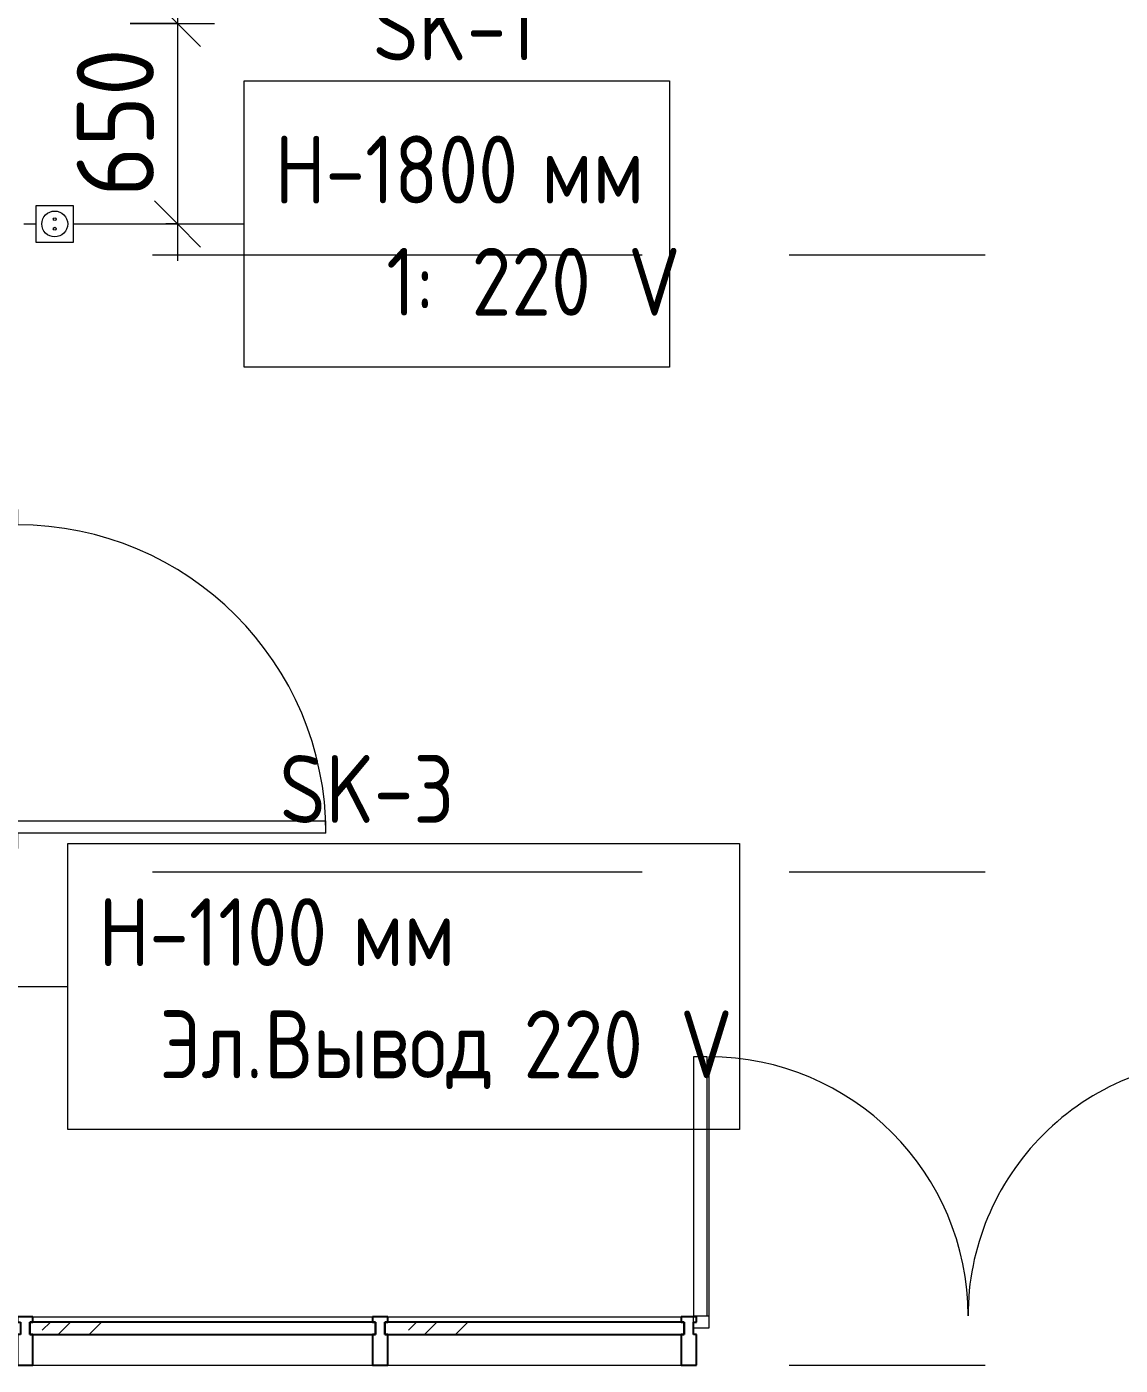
# Model space of a CAD drawing. Header units: millimetres. Extents: x 1322 to 199238, y -8553 to 29000.
# Drawn here: x 25897 to 29441, y 13400 to 17740 of the extents above; entities that cross this region are included whole.
import ezdxf

# ---------------------------------------------------------------- set-up
doc = ezdxf.new("R2010")
doc.units = ezdxf.units.MM
doc.linetypes.add('Осевая', pattern=[3175, 635, -476.25, 1587.5, -476.25])
for name, color, linetype, lineweight in [('A-ANNO-DIMS', 7, 'Continuous', 9), ('A-ANNO-DIMS-100', 7, 'Continuous', 9), ('A-DETL-GENF', 7, 'Continuous', 9), ('A-DOOR', 7, 'Continuous', 9), ('A-DOOR-1', 7, 'Continuous', 13), ('A-DOOR-FRAM', 7, 'Continuous', 13), ('A-GLAZ-CURT', 7, 'Continuous', 9), ('A-GLAZ-CURT-1', 7, 'Continuous', 25), ('A-GLAZ-CWMG', 7, 'Continuous', 9), ('A-GLAZ-CWMG-1', 7, 'Continuous', 25), ('E-ELEC-FIXT-IDEN', 7, 'Continuous', 9), ('Оси-2', 7, 'Осевая', 9), ('Электрические приборы', 7, 'Continuous', 9)]:
    doc.layers.add(name, color=color, linetype=linetype, lineweight=lineweight)
doc.layers.add('Оси розеток', color=7, linetype='Continuous', lineweight=9, true_color=0xff1e23)
doc.styles.add('GOST Common_3', font='GOST_Common.ttf', dxfattribs={"width": 0.9, "height": 220})
doc.styles.add('ISOCPEUR', font='isocpeur.ttf', dxfattribs={"width": 0.9, "height": 250})
doc.dimstyles.new('ISO-2_5_0_9К_БОЛЬШОЙ_1', dxfattribs={"dimscale": 304.8, "dimtxt": 248.995294, "dimasz": 0.492126, "dimexe": 0.393701, "dimexo": 0.984252, "dimgap": 0, "dimtad": 1, "dimdec": 0, "dimrnd": 10, "dimzin": 0, "dimdsep": 46, "dimtxsty": 'ISOCPEUR', "dimblk1": 'OBLIQUE', "dimblk2": 'OBLIQUE', "dimsah": 1, "dimcen": 0.09, "dimdle": 0.393701, "dimazin": 0, "dimtfac": 1, "dimtdec": 4, "dimtix": 1, "dimtmove": 0, "dimatfit": 3, "dimfxl": 1, "dimtvp": 1, "dimtolj": 1, "dimtzin": 0, "dimarcsym": 2})

# ---------------------------------------------------------------- blocks, each defined once
blk = doc.blocks.new('110_Дверь_СКБ_1Ст_Внутренняя1 - Д-4 1100x2100h_су мгн-31800557-План размещения напольных электротехнических лючков и розеток 1 этажа в осях 23_1-33')
at = {"layer": 'A-DOOR'}
blk.add_arc((512.5, 100), 1000, 90, 180, dxfattribs=at)
at = {"layer": 'A-DOOR-1'}
for p, q in [((512.5, 1100), (472.5, 1100)), ((472.5, 100), (472.5, 1100)), ((512.5, 1100), (512.5, 100)), ((512.5, 100), (472.5, 100))]:
    blk.add_line(p, q, dxfattribs=at)
at = {"layer": 'A-DOOR-FRAM'}
for p, q in [((-537.5, 100), (-537.5, 20)), ((-537.5, 100), (-487.5, 100)), ((-487.5, 100), (-487.5, 60)), ((512.5, 100), (512.5, 60)), ((512.5, 100), (562.5, 100)), ((562.5, 100), (562.5, 20)), ((-477.5, 60), (-487.5, 60)), ((-477.5, 60), (-477.5, 20)), ((502.5, 60), (502.5, 20)), ((512.5, 60), (502.5, 60)), ((-537.5, 20), (-477.5, 20)), ((502.5, 20), (562.5, 20))]:
    blk.add_line(p, q, dxfattribs=at)
blk = doc.blocks.new('Дверь_Витражная_остекление_ - ВВ-11 остекление-32352627-План размещения напольных электротехнических лючков и розеток 1 этажа в осях 23_1-33')
at = {"layer": 'A-DETL-GENF'}
for p, q in [((-790.5, -20), (-835.5, -20)), ((-835.5, -20), (-835.5, -851)), ((-790.5, -851), (-790.5, -20)), ((840.5, -20), (840.5, -860)), ((885.5, -860), (885.5, -20)), ((-835.5, -851), (-790.5, -851)), ((840.5, -860), (885.5, -860))]:
    blk.add_line(p, q, dxfattribs=at)
at = {"layer": 'A-DOOR'}
for p, q in [((-835.5, -851), (-835.5, -20)), ((835.5, -860), (835.5, -20))]:
    blk.add_line(p, q, dxfattribs=at)
for centre, radius, start, end in [((-835.5, -20), 831, 270, 0), ((835.5, -20), 840, 180, 270)]:
    blk.add_arc(centre, radius, start, end, dxfattribs=at)
at = {"layer": 'A-DOOR-1'}
for p, q in [((-885.5, 20), (-835.5, 20)), ((-885.5, -20), (-885.5, 20)), ((-835.5, 20), (-835.5, -20)), ((835.5, 20), (885.5, 20)), ((835.5, -20), (835.5, 20)), ((885.5, 20), (885.5, -20)), ((-835.5, -20), (-885.5, -20)), ((885.5, -20), (835.5, -20))]:
    blk.add_line(p, q, dxfattribs=at)
blk = doc.blocks.new('Прямоугольный импост - Импост структурный с накладкой - 160мм Темный-30756008-План размещения напольных электротехнических лючков и розеток 1 этажа в осях 23_1-33')
at = {"layer": 'A-GLAZ-CWMG-1'}
for p, q in [((-50, 0), (-50, 17)), ((-50, 17), (0, 17)), ((-40, 0), (-50, 0)), ((-40, -40), (-40, 0)), ((0, 0), (-10, 0)), ((-10, 0), (-10, -40)), ((0, 17), (0, 0)), ((-50, -140), (-50, -40)), ((-50, -40), (-40, -40)), ((-10, -40), (0, -40)), ((0, -40), (0, -140)), ((0, -140), (-50, -140))]:
    blk.add_line(p, q, dxfattribs=at)
blk = doc.blocks.new('Системная панель - Стекло - 40мм-32352622-План размещения напольных электротехнических лючков и розеток 1 этажа в осях 23_1-33')
at = {"layer": 'A-GLAZ-CURT'}
h = blk.add_hatch(dxfattribs=at)
h.set_pattern_fill('FP_18', color=256, style=0, pattern_type=2)
h.set_pattern_definition([(225, (103174, 13440), (282.8427, -282.8427), [200, -600]), (225, (103374, 13540), (282.8427, -282.8427), [600, -200]), (225, (102974, 13640), (282.8427, -282.8427), [200, -600])])
h.paths.add_polyline_path([(-485, 40), (-485, 0), (485, 0), (485, 40), (-92.6, 40)])
at = {"layer": 'A-GLAZ-CURT-1'}
for p, q in [((485, 40), (-485, 40)), ((-485, 40), (-485, 0)), ((-485, 0), (485, 0)), ((485, 0), (485, 40))]:
    blk.add_line(p, q, dxfattribs=at)
blk = doc.blocks.new('Прямоугольный импост - Импост структурный с накладкой - 160мм Темный-32352618-План размещения напольных электротехнических лючков и розеток 1 этажа в осях 23_1-33')
at = {"layer": 'A-GLAZ-CWMG'}
for p, q in [((102599, 13557), (103549, 13557)), ((102599, 13400), (103549, 13400))]:
    blk.add_line(p, q, dxfattribs=at)
blk = doc.blocks.new('Прямоугольный импост - Импост структурный с накладкой - 160мм Темный-30755591-План размещения напольных электротехнических лючков и розеток 1 этажа в осях 23_1-33')
at = {"layer": 'A-GLAZ-CWMG-1'}
for p, q in [((-25, 0), (-25, 17)), ((-25, 17), (25, 17)), ((-15, 0), (-25, 0)), ((-15, -40), (-15, 0)), ((25, 0), (15, 0)), ((15, 0), (15, -40)), ((25, 17), (25, 0)), ((-25, -140), (-25, -40)), ((-25, -40), (-15, -40)), ((15, -40), (25, -40)), ((25, -40), (25, -140)), ((25, -140), (-25, -140))]:
    blk.add_line(p, q, dxfattribs=at)
blk = doc.blocks.new('Системная панель - Стекло - 40мм-32352614-План размещения напольных электротехнических лючков и розеток 1 этажа в осях 23_1-33')
at = {"layer": 'A-GLAZ-CURT'}
h = blk.add_hatch(dxfattribs=at)
h.set_pattern_fill('FP_19', color=256, style=0, pattern_type=2)
h.set_pattern_definition([(225, (102098.5, 13440), (282.8427, -282.8427), [200, -600]), (225, (102298.5, 13540), (282.8427, -282.8427), [600, -200]), (225, (101898.5, 13640), (282.8427, -282.8427), [200, -600])])
h.paths.add_polyline_path([(-560.5, 40), (-560.5, 0), (560.5, 0), (560.5, 40), (162, 40)])
at = {"layer": 'A-GLAZ-CURT-1'}
for p, q in [((560.5, 40), (-560.5, 40)), ((-560.5, 40), (-560.5, 0)), ((560.5, 0), (560.5, 40)), ((-560.5, 0), (560.5, 0))]:
    blk.add_line(p, q, dxfattribs=at)
blk = doc.blocks.new('Прямоугольный импост - Импост структурный с накладкой - 160мм Темный-32352612-План размещения напольных электротехнических лючков и розеток 1 этажа в осях 23_1-33')
at = {"layer": 'A-GLAZ-CWMG'}
for p, q in [((101448, 13557), (102549, 13557)), ((101448, 13400), (102549, 13400))]:
    blk.add_line(p, q, dxfattribs=at)
blk = doc.blocks.new('Блок Розеток и Выключателей - Блок Розеток и Выключателей_SK1-27362739-План размещения напольных электротехнических лючков и розеток 1 этажа в осях 23_1-33')
at = {"layer": 'A-DETL-GENF'}
for p, q in [((-60, -40), (60, -40)), ((-60, -160), (-60, -40)), ((60, -40), (60, -160)), ((60, -160), (-60, -160))]:
    blk.add_line(p, q, dxfattribs=at)
for centre, radius in [((0, -100), 42), ((-15.6, -100), 4.8), ((15.6, -100), 4.8)]:
    blk.add_circle(centre, radius, dxfattribs=at)
at = {"layer": 'Оси розеток'}
blk.add_line((0, 0), (0, -40), dxfattribs=at)
blk = doc.blocks.new('DIMBLOCK44-План размещения напольных электротехнических лючков и розеток 1 этажа в осях 23_1-33')
at = {"layer": 'A-ANNO-DIMS-100'}
for p, q in [((26385.6, 17871), (26385.6, 16980.6)), ((26232.7, 17751), (26505.6, 17751)), ((26385.6, 17751), (26232.7, 17751)), ((26347.7, 17100.6), (26505.6, 17100.6)), ((26385.6, 17100.6), (26347.7, 17100.6))]:
    blk.add_line(p, q, dxfattribs=at)
at = {"layer": 'A-ANNO-DIMS-100', "lineweight": 20}
for p, q in [((26385.6, 17751), (26310.6, 17826)), ((26385.6, 17751), (26460.6, 17676)), ((26385.6, 17100.6), (26310.6, 17175.6)), ((26385.6, 17100.6), (26460.6, 17025.6))]:
    blk.add_line(p, q, dxfattribs=at)
at = {"layer": 'A-ANNO-DIMS-100', "color": 0, "insert": (26059, 17188.8), "char_height": 250, "width": 568.858, "attachment_point": 1, "rotation": 90, "line_spacing_factor": 1.149209, "style": 'ISOCPEUR'}
blk.add_mtext('650', dxfattribs=at)
blk = doc.blocks.new('_Oblique')
at = {"color": 0, "linetype": 'ByBlock', "lineweight": -2}
blk.add_line((-0.5, -0.5), (0.5, 0.5), dxfattribs=at)

msp = doc.modelspace()

# ---------------------------------------------------------------- linework, layer by layer
at = {"layer": 'E-ELEC-FIXT-IDEN'}
for p, q in [((26047.7, 17100.6), (26601.6, 17100.6)), ((24809.4, 14628.1), (26030.7, 14628.1))]:
    msp.add_line(p, q, dxfattribs=at)
at = {"layer": 'E-ELEC-FIXT-IDEN', "flags": 128}
for points in [[(26601.6, 17564.6), (27980.6, 17564.6), (27980.6, 16636.6), (26601.6, 16636.6)], [(26030.7, 15092.1), (28207.1, 15092.1), (28207.1, 14164.1), (26030.7, 14164.1)]]:
    msp.add_lwpolyline(points, close=True, dxfattribs=at)
at = {"layer": 'Оси-2'}
for p, q in [((9318.1, 17000), (47228.7, 17000)), ((9318.1, 15000), (46628.7, 15000)), ((9318.1, 13400), (44187.7, 13400))]:
    msp.add_line(p, q, dxfattribs=at)

# ---------------------------------------------------------------- block references
at = {"layer": 'A-DOOR'}
for name, p, rotation in [('110_Дверь_СКБ_1Ст_Внутренняя1 - Д-4 1100x2100h_су мгн-31800557-План размещения напольных электротехнических лючков и розеток 1 этажа в осях 23_1-33', (25766.7, 15637.5), 270), ('Дверь_Витражная_остекление_ - ВВ-11 остекление-32352627-План размещения напольных электротехнических лючков и розеток 1 этажа в осях 23_1-33', (28943.2, 13540), 180)]:
    msp.add_blockref(name, p, dxfattribs=dict(at, rotation=rotation))
at = {"layer": 'A-GLAZ-CURT', "rotation": 180}
for name, p in [('Системная панель - Стекло - 40мм-32352614-План размещения напольных электротехнических лючков и розеток 1 этажа в осях 23_1-33', (26467.2, 13540)), ('Системная панель - Стекло - 40мм-32352622-План размещения напольных электротехнических лючков и розеток 1 этажа в осях 23_1-33', (27542.7, 13540))]:
    msp.add_blockref(name, p, dxfattribs=at)
at = {"layer": 'A-GLAZ-CWMG', "extrusion": (0, 0, -1)}
for name, p in [('Прямоугольный импост - Импост структурный с накладкой - 160мм Темный-30756008-План размещения напольных электротехнических лючков и розеток 1 этажа в осях 23_1-33', (-25866.7, 13540)), ('Прямоугольный импост - Импост структурный с накладкой - 160мм Темный-30755591-План размещения напольных электротехнических лючков и розеток 1 этажа в осях 23_1-33', (-27042.7, 13540)), ('Прямоугольный импост - Импост структурный с накладкой - 160мм Темный-30755591-План размещения напольных электротехнических лючков и розеток 1 этажа в осях 23_1-33', (-28042.7, 13540))]:
    msp.add_blockref(name, p, dxfattribs=at)
at = {"layer": 'A-GLAZ-CWMG'}
for name in ['Прямоугольный импост - Импост структурный с накладкой - 160мм Темный-32352612-План размещения напольных электротехнических лючков и розеток 1 этажа в осях 23_1-33', 'Прямоугольный импост - Импост структурный с накладкой - 160мм Темный-32352618-План размещения напольных электротехнических лючков и розеток 1 этажа в осях 23_1-33']:
    msp.add_blockref(name, (-75531.3, 0), dxfattribs=at)
at = {"layer": 'Электрические приборы', "rotation": 89.999999999999}
msp.add_blockref('Блок Розеток и Выключателей - Блок Розеток и Выключателей_SK1-27362739-План размещения напольных электротехнических лючков и розеток 1 этажа в осях 23_1-33', (25887.7, 17100.6), dxfattribs=at)

# ---------------------------------------------------------------- texts
at = {"layer": 'E-ELEC-FIXT-IDEN', "char_height": 220, "attachment_point": 1, "style": 'GOST Common_3'}
for s, insert, width in [('SK-1', (27017.5, 17851), 656.582), ('H-1800 ', (26701.6, 17387), 1046.202), ('мм', (27564.8, 17387), 375.19), ('   1: 220 V', (26701.6, 17023.2), 1291.519), ('SK-3', (26716.4, 15378.4), 699.873), ('H-1100 ', (26130.7, 14914.4), 995.696), ('мм', (26952.3, 14914.4), 375.19), ('Эл', (26327.2, 14550.6), 339.114), ('Вывод', (26666.5, 14550.6), 873.038), (' 220 V', (27386.8, 14550.6), 865.822), ('\\fGOST Common|b0|i0|c204|p34|;\\W.9;.', (26607, 14550.6), 72.152)]:
    msp.add_mtext(s, dxfattribs=dict(at, insert=insert, width=width))

# ---------------------------------------------------------------- dimensions: what is measured, and where the dimension line sits
at = {"layer": 'A-ANNO-DIMS'}
dim = msp.add_linear_dim(base=(26385.6, 17100.6), p1=(25932.7, 17751), p2=(26047.7, 17100.6), angle=90, dimstyle='ISO-2_5_0_9К_БОЛЬШОЙ_1', override={"dimpost": '<>', "dimfxl": 660.463964}, dxfattribs=at)
dim.commit()
dim.dimension.update_dxf_attribs({"geometry": 'DIMBLOCK44-План размещения напольных электротехнических лючков и розеток 1 этажа в осях 23_1-33', "text_midpoint": (26260.6, 17425.8)})

doc.saveas('drawing.dxf')
